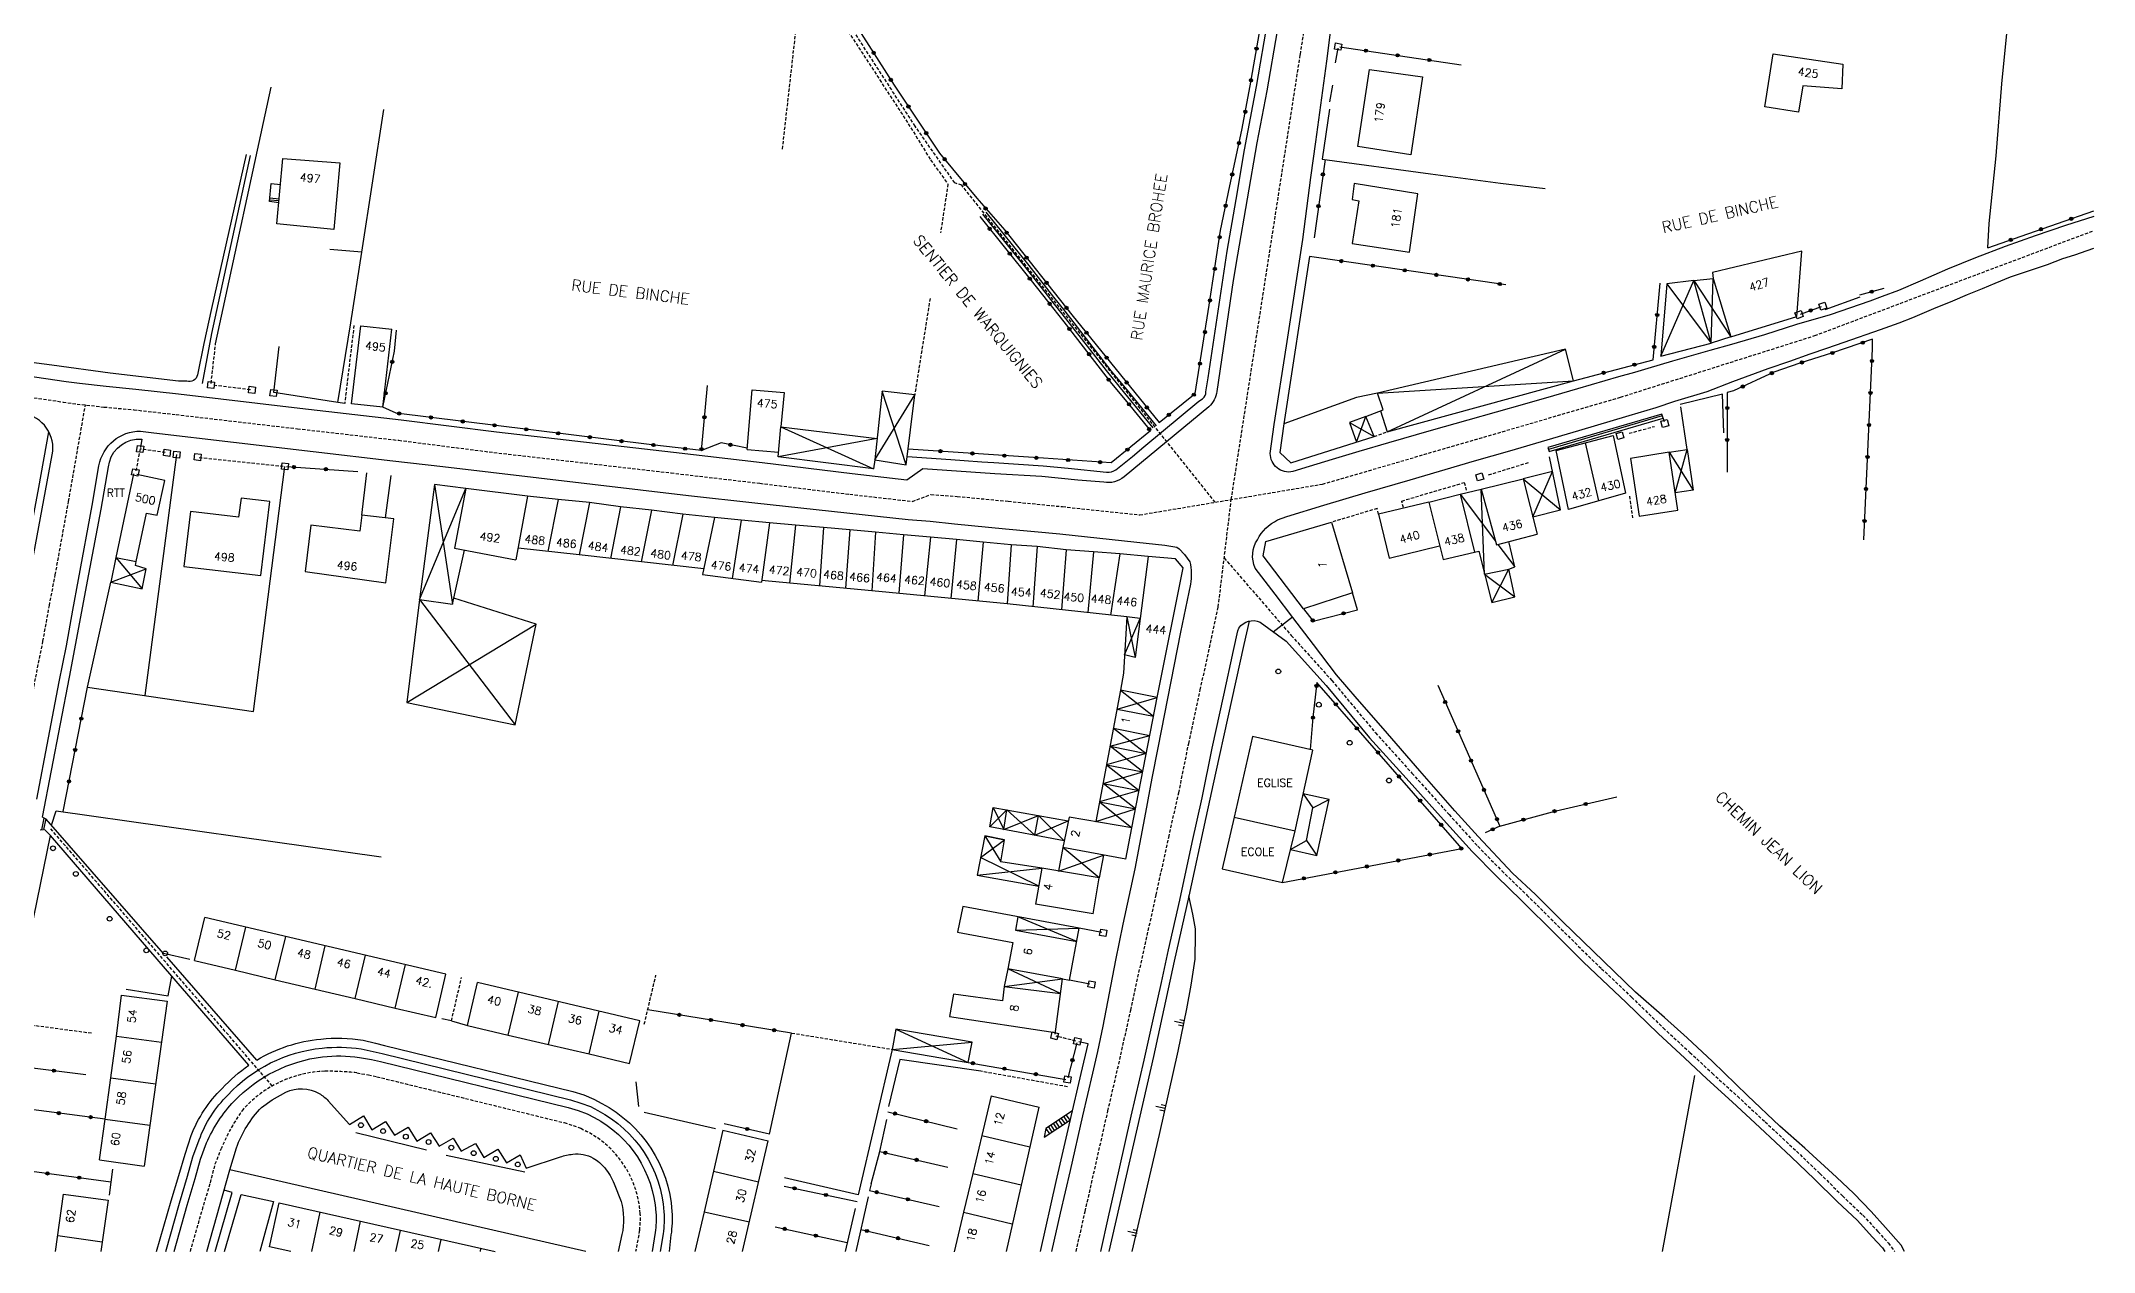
# Model space of a CAD drawing. Header units: millimetres. Extents: x 109000 to 110000, y 124000 to 125001.
# Drawn here: x 109679.4 to 110000, y 123999.9 to 124189 of the extents above; entities that cross this region are included whole.
import ezdxf
from ezdxf.enums import TextEntityAlignment as Align

# ---------------------------------------------------------------- set-up
doc = ezdxf.new("R2010")
doc.units = ezdxf.units.MM
doc.linetypes.add('DASHED', pattern=[0.75, 0.5, -0.25])
doc.layers.get('0').update_dxf_attribs({"linetype": 'CONTINUOUS'})
for name, color, linetype in [('W0001', 6, 'DASHED'), ('W0008', 7, 'CONTINUOUS'), ('W0100', 7, 'CONTINUOUS'), ('W0112', 1, 'DASHED'), ('W0211', 2, 'CONTINUOUS'), ('W0300', 7, 'CONTINUOUS'), ('W0310', 3, 'CONTINUOUS'), ('W0322', 7, 'CONTINUOUS'), ('W0420', 7, 'CONTINUOUS'), ('W0989', 7, 'CONTINUOUS'), ('W0991', 7, 'CONTINUOUS')]:
    doc.layers.add(name, color=color, linetype=linetype)
doc.styles.get("Standard").update_dxf_attribs({"font": 'romans.shx', "width": 0.85})

# ---------------------------------------------------------------- blocks, each defined once
blk = doc.blocks.new('t322o')
at = {"color": 0, "linetype": 'Continuous'}
for radius in [0.25, 0.15]:
    blk.add_circle((0, 0), radius, dxfattribs=at)
blk = doc.blocks.new('t112o')
at = {"color": 0, "linetype": 'Continuous'}
for p, q in [((-0.5, 0.5), (0.5, 0.5)), ((-0.5, -0.5), (-0.5, 0.5)), ((0.5, 0.5), (0.5, -0.5)), ((0.5, -0.5), (-0.5, -0.5))]:
    blk.add_line(p, q, dxfattribs=at)
blk = doc.blocks.new('TP15')
at = {"color": 0}
for p, q in [((-0.29, 0.5), (-0.29, 0)), ((0, 1), (0, 0)), ((0.29, 0.5), (0.29, 0))]:
    blk.add_line(p, q, dxfattribs=at)
blk = doc.blocks.new('BI02')
at = {"layer": 'W0420', "color": 0}
blk.add_circle((0, 0), 0.75, dxfattribs=at)

msp = doc.modelspace()

# ---------------------------------------------------------------- linework, layer by layer
at = {"layer": 'W0001'}
for points in [[(109862.75, 124117), (109823.19, 124166.5), (109822.07, 124166.87), (109815.91, 124175.7), (109798.45, 124202.65), (109768.69, 124245.73), (109765.93, 124250)], [(109841.03, 124000), (109842.46, 124006.24), (109844.1, 124013.55), (109846, 124021.94), (109848.03, 124030.7), (109849.56, 124037.68), (109850.69, 124042.81), (109851.82, 124047.89), (109853.55, 124055.68), (109855.5, 124064.66), (109857.07, 124071.61), (109858.62, 124079.32), (109860.43, 124087.67), (109863.24, 124100.65), (109865.27, 124117.42), (109876.06, 124186.93), (109876.64, 124190.63), (109878.23, 124194.17), (109878.94, 124199.61), (109885.41, 124250)], [(109670.1, 124134.51), (109682.83, 124132.64), (109685.01, 124132.33), (109689.21, 124131.86), (109693.88, 124131.43), (109700.48, 124130.68), (109719.43, 124128.47), (109735.25, 124126.66), (109750.12, 124124.76), (109777.77, 124121.57), (109791.64, 124119.95), (109805.69, 124118.23), (109815.46, 124117.13), (109815.46, 124117.13), (109818.36, 124118.2), (109822.47, 124117.9), (109830.44, 124117.14), (109838.91, 124116.3), (109850.97, 124115.01), (109879.52, 124119.82), (109926.05, 124133.39), (109956.41, 124143.01), (109976.86, 124150.73), (110000, 124159.42)], [(109864.16, 124108.29), (109874.64, 124096.18), (109880.98, 124089.15), (109887.79, 124080.99), (109893.48, 124074.69), (109899.28, 124068.22), (109903.78, 124063.26), (109907.53, 124059.43), (109911.44, 124055.64), (109916.8, 124050.34), (109921.05, 124046.1), (109923.11, 124044.15), (109927.79, 124039.71), (109932.74, 124034.9), (109936.9, 124031.07), (109940.38, 124027.83), (109944.33, 124024.22), (109948.63, 124020.24), (109953.55, 124015.63), (109957.19, 124012.16), (109960.73, 124008.68), (109963.91, 124005.66), (109966.25, 124003.11), (109967.89, 124001.31), (109968.88, 124000)], [(109715.49, 124025.84), (109680.81, 124066.1)]]:
    msp.add_lwpolyline(points, dxfattribs=at)
for points in [[(109659.95, 124000), (109661.01, 124005.25), (109662.52, 124011.59), (109663.97, 124017.83), (109667.43, 124033.95), (109668.69, 124040.32), (109670.01, 124046.37), (109671.21, 124052.34), (109673, 124061.04), (109674.41, 124067.98), (109675.09, 124071.31), (109676.91, 124080.86), (109678.55, 124089.67), (109679.68, 124095.28), (109680.68, 124100.84), (109681.6, 124105.64), (109683.68, 124117.12), (109686.31, 124132.18, -0.373373)], [(109702.71, 124000), (109704.57, 124006.51), (109705.82, 124010.73), (109706.59, 124013.65), (109707.5, 124016, -0.062056), (109710.99, 124022.25, -0.201917), (109723.7, 124028.14, -0.027636), (109728.71, 124027.88), (109730.52, 124027.57), (109731.84, 124027.28), (109761.07, 124020.11), (109762.49, 124019.67), (109763.67, 124019.23), (109764.64, 124018.73, -0.261138), (109772.96, 124005.92, -0.052229), (109772.86, 124003.3), (109772.24, 124000)]]:
    msp.add_lwpolyline(points, format="xyb", dxfattribs=at)
at = {"layer": 'W0008'}
for points in [[(109814.66, 124124.13), (109821.45, 124123.66), (109823.55, 124123.52), (109826.32, 124123.32), (109828.19, 124123.18), (109835.87, 124122.66), (109839.81, 124122.32), (109845.8, 124121.7, 0.178324), (109847.26, 124122.07), (109849.83, 124124.15), (109851.63, 124125.66), (109860.22, 124132.75), (109860.79, 124133.16, 0.25147), (109861.31, 124134.25), (109861.66, 124136.42), (109863.68, 124149.97), (109864.61, 124156.19), (109866.05, 124164.28), (109867.32, 124172), (109869.23, 124181.93), (109871.02, 124192.52), (109873.73, 124195.25), (109874.13, 124195.88)], [(110000, 124161.6), (109995.57, 124160.18), (109990.81, 124158.57), (109986.14, 124156.92), (109981.48, 124155.16), (109977.13, 124153.4), (109972.87, 124151.49), (109969.46, 124150.08), (109966.94, 124149.13), (109965, 124148.4), (109958.82, 124146.25), (109953.57, 124144.74), (109948.54, 124143.14), (109943.38, 124141.64), (109940, 124140.68), (109934.16, 124139.01), (109930.32, 124137.9), (109928.25, 124137.26), (109925.72, 124136.57), (109919.32, 124134.71), (109915.57, 124133.63), (109911.06, 124132.33), (109902.21, 124129.82), (109896.51, 124128.19), (109889.85, 124126.27), (109885.2, 124124.89), (109881.03, 124123.64), (109877.41, 124122.56), (109874.87, 124121.77, -0.482946), (109871.36, 124124.62), (109871.99, 124129.11), (109873.88, 124141.4), (109876.42, 124158.01), (109877.71, 124167.7), (109878.49, 124173.29), (109880.17, 124185.86), (109881.14, 124193.31)], [(109872.44, 124190.61), (109870.81, 124181.25), (109869.25, 124173.13), (109866.24, 124155.61), (109865.59, 124151.62), (109863, 124134.28, -0.163403), (109861.79, 124131.9), (109848.52, 124120.95, -0.216616), (109845.37, 124120.1), (109841.28, 124120.46), (109835.7, 124120.99), (109828.35, 124121.42), (109817.09, 124122.21), (109814.6, 124120.45), (109806.06, 124121.41), (109792.02, 124123.12), (109778.14, 124124.75), (109750.51, 124127.93), (109735.64, 124129.83), (109719.8, 124131.65), (109700.85, 124133.86), (109694.2, 124134.62), (109689.53, 124135.04), (109685.41, 124135.51), (109683.29, 124135.8), (109670.56, 124137.68)], [(109655.91, 124000), (109661.78, 124025.19), (109663.03, 124031.2), (109664.29, 124037.47), (109668.89, 124059.64), (109673.48, 124083.04), (109681.14, 124124.41, 0.418139), (109676.65, 124130.85), (109660.78, 124132.94), (109654.37, 124134.12), (109640.79, 124136.2), (109627.34, 124138.42), (109617.05, 124140.3), (109590.07, 124144.89), (109574.99, 124147.5), (109563.6, 124149.48), (109550.86, 124152.27), (109541.77, 124154.7), (109536.13, 124156.28), (109531.49, 124157.78, -0.001152), (109522.47, 124160.79)], [(109970.43, 124000), (109969.87, 124000.96), (109967.45, 124003.75), (109965.2, 124006.21), (109962.52, 124009.05), (109959.79, 124011.57), (109954.86, 124016.12), (109950.94, 124019.55), (109945.9, 124024.36), (109940.42, 124029.68), (109936.46, 124033.36), (109932.93, 124036.51), (109928.4, 124040.48), (109923.38, 124045.3), (109917.03, 124051.46), (109912.77, 124055.72), (109909.21, 124059.08), (109903.82, 124064.8), (109900.2, 124068.8), (109894.74, 124075.03), (109888.97, 124081.68), (109884.95, 124086.28), (109881.71, 124090.03), (109878.11, 124094.75), (109874.87, 124099), (109872.12, 124102.62), (109869.02, 124106.72, -0.259074), (109869.36, 124111.14, -0.16501), (109872.51, 124114.22), (109873.97, 124114.77), (109879.75, 124116.53), (109886.17, 124118.48), (109893.23, 124120.48), (109903.24, 124123.43), (109908.78, 124125.03), (109919.57, 124128.17), (109927.42, 124130.52), (109931.64, 124131.79), (109934.52, 124132.76), (109939.59, 124134.3), (109943.62, 124135.87), (109949.12, 124137.87), (109952.5, 124139.03), (109955.68, 124140.17), (109958.27, 124141.07), (109961.01, 124142), (109966.64, 124143.97), (109969.59, 124145), (109971.74, 124145.85), (109974.97, 124147.25), (109977.95, 124148.46), (109980.23, 124149.41), (109982.57, 124150.36), (109984.58, 124151.18), (109986.97, 124152.18), (109990.08, 124153.22), (109992.73, 124154.14), (109995.16, 124155.07), (109997.02, 124155.61), (109998.95, 124156.29), (110000, 124156.64)], [(109678.74, 124070.6), (109680.56, 124080.18), (109682.2, 124088.96), (109683.34, 124094.58), (109684.34, 124100.16), (109685.25, 124104.95), (109687.34, 124116.47), (109688.43, 124122.7, -0.366837), (109694.91, 124128.09), (109697.02, 124127.83), (109734.32, 124123.45), (109742.15, 124122.56), (109780.48, 124118.02), (109790.84, 124116.9), (109814.82, 124114.28), (109818.25, 124114.04), (109822.03, 124113.62), (109830.02, 124112.86), (109838.47, 124112.03), (109850.54, 124110.73), (109854.9, 124110.3), (109856.75, 124109.98), (109857.14, 124109.7), (109857.96, 124108.85), (109858.81, 124107.68, -0.089516), (109858.91, 124104.2), (109857.35, 124096.68), (109853.81, 124078.66), (109852.88, 124073.89), (109851.88, 124068.55), (109850.19, 124059.74), (109848.35, 124051.08), (109847.18, 124045.5), (109845.21, 124035.19), (109844.37, 124031.24), (109843.57, 124027.82), (109842.05, 124021.17), (109840.13, 124012.63), (109838.53, 124005.97), (109837.17, 124000)], [(109679.61, 124067.8), (109683.82, 124089.66), (109686.84, 124105.78), (109688.76, 124115.9), (109689.91, 124122.5), (109690.05, 124123.26, -0.36165), (109695.11, 124126.85, -1.92156)], [(109844.9, 124000), (109846.12, 124005.4), (109847.76, 124012.72), (109849.66, 124021.1), (109851.69, 124029.87), (109853.23, 124036.87), (109854.35, 124042), (109855.48, 124047.08), (109857.21, 124054.87), (109859.16, 124063.85), (109860.74, 124070.83), (109862.29, 124078.56), (109864.09, 124086.88), (109865.61, 124093.86), (109866.27, 124096.91), (109866.46, 124097.35, -0.36322), (109869.77, 124098.27), (109873.83, 124095.29), (109880.07, 124088.36), (109886.88, 124080.2), (109892.59, 124073.89), (109898.39, 124067.41), (109902.91, 124062.44), (109906.68, 124058.58), (109910.6, 124054.79), (109915.95, 124049.49), (109920.21, 124045.24), (109922.28, 124043.28), (109926.96, 124038.85), (109931.92, 124034.03), (109936.09, 124030.19), (109939.56, 124026.95), (109943.52, 124023.34), (109947.81, 124019.36), (109952.73, 124014.76), (109956.36, 124011.3), (109959.9, 124007.82), (109963.06, 124004.82), (109965.36, 124002.3), (109966.97, 124000.54), (109967.35, 124000)], [(109698.85, 124000), (109701.02, 124007.55), (109702.26, 124011.73), (109703.07, 124014.79), (109704.08, 124017.41, -0.111855), (109708.56, 124024.42, -0.183026), (109723.26, 124031.76, -0.059158), (109729.37, 124031.62), (109731.24, 124031.2), (109732.67, 124030.88), (109762.06, 124023.68), (109763.68, 124023.17), (109765.18, 124022.62), (109766.36, 124022, -0.261138), (109776.66, 124006.16, -0.052479), (109776.52, 124002.76), (109776.08, 124000)], [(109713.09, 124029.89, -0.11162), (109723.06, 124033.16, -0.07088), (109729.67, 124032.99), (109731.6, 124032.52), (109733.03, 124032.18), (109762.44, 124024.98), (109764.14, 124024.46), (109765.69, 124023.77), (109766.94, 124023.11, -0.261138), (109777.91, 124006.24, -0.052545), (109777.76, 124002.57), (109777.47, 124000)], [(109697.42, 124000), (109699.72, 124007.89), (109700.89, 124011.84), (109701.87, 124015.18), (109702.84, 124018.09, -0.110862), (109707.67, 124025.44, -0.058417), (109711.84, 124029.09, -0.07088)], [(109700.15, 124000), (109702.22, 124007.2), (109703.46, 124011.39), (109704.26, 124014.41), (109705.23, 124016.93, -0.087106), (109709.53, 124023.45, -0.173245), (109723.34, 124030.38, -0.065928), (109729.1, 124030.3), (109730.99, 124029.97), (109732.39, 124029.67), (109761.73, 124022.47), (109763.28, 124021.99), (109764.67, 124021.48), (109765.78, 124020.9, -0.261138), (109775.41, 124006.08, -0.052405), (109775.29, 124002.94), (109774.81, 124000)], [(109705.25, 124000), (109708.88, 124012.72), (109709.9, 124016.17, -0.101657), (109713.79, 124022.48), (109715.48, 124023.68), (109717.6, 124024.86, -0.251555), (109722.81, 124024.64, -0.091186), (109724.2, 124023.54), (109727.54, 124019.84), (109729.74, 124021.16), (109731.02, 124019), (109733.18, 124020.28), (109734.56, 124018.14), (109736.71, 124019.42), (109738.07, 124017.24), (109740.22, 124018.54), (109741.56, 124016.43), (109743.75, 124017.68), (109745.02, 124015.63), (109747.21, 124016.84), (109748.56, 124014.67), (109750.74, 124015.97), (109752.05, 124013.83), (109754.22, 124015.07), (109755.15, 124013), (109760.49, 124014.76, -0.051667), (109762.43, 124015.19, -0.154834), (109765.61, 124014.56, -0.096603), (109767.43, 124013.04, -0.078507), (109768.87, 124010.57), (109769.96, 124007.79, -0.123113), (109770.11, 124002.65), (109769.49, 124000)]]:
    msp.add_lwpolyline(points, format="xyb", dxfattribs=at)
for points in [[(109712.02, 124171.13), (109706.01, 124143.36), (109704.53, 124135.53)], [(109853.08, 124128.62), (109848.66, 124134.04), (109845.79, 124137.56), (109842.79, 124141.34), (109839.41, 124145.68), (109837.09, 124148.64), (109836.22, 124149.81), (109832.92, 124153.96), (109831.13, 124156.17), (109828.65, 124159.25), (109826.47, 124161.99)], [(109826.93, 124162.3), (109833.66, 124153.96), (109837.53, 124149.01), (109839.28, 124146.84), (109846.47, 124137.49), (109848.97, 124134.55), (109853.56, 124128.91)], [(109877.51, 124155.36), (109873.49, 124129.22)], [(109672.11, 124082.16), (109675.4, 124099.76), (109679.02, 124119.28), (109680.61, 124127.96)], [(109695.11, 124126.85), (109694.9, 124125.56)], [(109868.05, 124098.44), (109867.22, 124094.78), (109864.71, 124083.45), (109862.78, 124074.66), (109861.28, 124067.75), (109858.64, 124055.46), (109856.34, 124045.31), (109853.11, 124030.42), (109846.17, 124000)], [(109871.82, 124096.76), (109874.81, 124099.07)], [(109713.09, 124029.89), (109699.03, 124045.99)], [(109711.84, 124029.09), (109699.8, 124042.98)], [(109835.48, 124000), (109837.91, 124010.92), (109840.13, 124020.41), (109841.83, 124027.76), (109842.9, 124032.43), (109841.46, 124032.74)], [(109764.48, 124000), (109708.88, 124012.72)], [(109706.55, 124000), (109709.21, 124009.2), (109707.98, 124009.56)], [(109708.05, 124000), (109710.62, 124008.88), (109715.68, 124007.79)]]:
    msp.add_lwpolyline(points, dxfattribs=at)
at = {"layer": 'W0100'}
for points in [[(109948.6, 124178.73), (109949.92, 124187.01), (109960.77, 124185.38), (109960.65, 124181.53), (109954.51, 124182.04), (109953.85, 124177.92), (109948.6, 124178.73)], [(109886.88, 124184.58), (109895.16, 124183.44), (109893.29, 124171.24), (109885.01, 124172.54), (109886.88, 124184.58)], [(109716.21, 124160.47), (109717.16, 124170.69), (109726.05, 124169.98), (109725.1, 124159.59), (109716.21, 124160.47)], [(109716.52, 124163.77), (109715.05, 124163.94), (109715.3, 124166.75), (109716.78, 124166.62)], [(109884.47, 124166.78), (109884.13, 124164.25), (109885.17, 124164.07), (109884.17, 124157.42), (109893.09, 124156.06), (109894.38, 124165.17), (109884.47, 124166.78)], [(109715.08, 124164.23), (109716.55, 124164.09)], [(109715.1, 124164.53), (109716.58, 124164.39)], [(109943.28, 124142.82), (109953.6, 124146.01), (109954.39, 124156.2), (109940.41, 124152.87), (109940.54, 124151.95)], [(109932.37, 124139.81), (109937.53, 124151.63), (109940.54, 124151.95), (109943.28, 124142.82), (109940.21, 124141.84), (109940.54, 124151.95)], [(109933.29, 124151.1), (109932.37, 124139.81), (109940.21, 124141.84), (109937.53, 124151.63), (109933.29, 124151.1), (109940.21, 124141.84)], [(109937.53, 124151.63), (109943.28, 124142.82)], [(109727.86, 124132.34), (109729.3, 124144.54)], [(109729.3, 124144.54), (109734.18, 124144)], [(109732.75, 124131.84), (109734.18, 124144)], [(109888.58, 124131.27), (109889.63, 124128), (109918.71, 124135.96), (109917.48, 124140.91), (109888.12, 124134.02), (109918.71, 124135.96)], [(109889.63, 124128), (109917.48, 124140.91)], [(109789.65, 124125.24), (109790.45, 124134.53)], [(109790.45, 124134.53), (109795.45, 124134.12), (109794.91, 124128.74)], [(109814.51, 124122.82), (109815.83, 124133.74), (109810.72, 124134.34), (109809.6, 124123.59), (109814.51, 124122.82), (109810.72, 124134.34)], [(109809.6, 124123.59), (109815.83, 124133.74)], [(109873.49, 124129.22), (109872.83, 124124.74), (109874.56, 124123.15), (109887.61, 124127.24), (109886.26, 124130.4), (109888.97, 124131.41), (109888.12, 124134.02), (109884.83, 124133.34), (109873.49, 124129.22)], [(109732.75, 124131.84), (109727.86, 124132.34)], [(109932.92, 124129.52), (109932.49, 124130.74), (109914.7, 124125.52), (109914.92, 124124.93)], [(109932.58, 124130.48), (109914.81, 124125.22)], [(109936.48, 124125.23), (109935.47, 124131.89)], [(109809.6, 124123.59), (109809.4, 124122.21), (109794.48, 124124.07), (109794.91, 124128.74), (109809.95, 124126.96), (109794.48, 124124.07)], [(109794.91, 124128.74), (109809.4, 124122.21)], [(109886.26, 124130.4), (109883.75, 124129.45), (109884.85, 124126.38), (109886.26, 124130.4)], [(109883.75, 124129.45), (109887.61, 124127.24)], [(109914.92, 124124.93), (109932.7, 124130.14)], [(109916, 124125.07), (109924.89, 124127.43), (109926.83, 124118.42), (109917.95, 124115.84), (109916, 124125.07)], [(109789.65, 124125.24), (109794.55, 124124.83)], [(109912.35, 124114.7), (109916.67, 124115.81), (109914.98, 124124.1)], [(109920.56, 124126.28), (109922.61, 124117.2)], [(109927.62, 124123.81), (109928.97, 124114.83), (109935.02, 124115.76), (109933.67, 124124.8), (109927.62, 124123.81)], [(109933.67, 124124.8), (109936.48, 124125.23), (109937.43, 124118.87), (109934.62, 124118.45), (109936.48, 124125.23)], [(109933.67, 124124.8), (109937.43, 124118.87)], [(109693.83, 124121.44), (109691.06, 124108.38), (109694.25, 124107.73), (109695.85, 124115.27), (109697.49, 124114.97), (109698.7, 124120.36), (109694.32, 124121.34)], [(109729.49, 124114.95), (109730.25, 124121.6)], [(109733.17, 124114.54), (109734.05, 124121.16)], [(109915.44, 124121.81), (109910.84, 124120.62), (109916.67, 124115.81)], [(109912.35, 124114.7), (109915.44, 124121.81)], [(109715.09, 124117.11), (109710.61, 124117.62), (109710.24, 124114.68), (109702.71, 124115.54), (109701.69, 124106.93), (109713.73, 124105.53), (109715.09, 124117.11)], [(109745.72, 124119.11), (109740.82, 124119.75), (109738.48, 124101.82), (109743.64, 124101.08), (109745.52, 124109.51)], [(109738.48, 124101.82), (109745.72, 124119.11)], [(109740.82, 124119.75), (109743.64, 124101.08)], [(109745.72, 124119.11), (109743.96, 124109.8)], [(109755.34, 124117.94), (109745.72, 124119.11)], [(109755.34, 124117.94), (109753.55, 124107.99)], [(109760.15, 124117.42), (109755.34, 124117.94)], [(109896.12, 124117.02), (109901.01, 124118.23)], [(109901.01, 124118.23), (109904.3, 124119.02)], [(109901.01, 124118.23), (109903.24, 124109.21)], [(109901.01, 124118.23), (109906.51, 124110.92)], [(109904.3, 124119.02), (109910.84, 124120.62)], [(109904.3, 124119.02), (109906.67, 124110.34)], [(109904.84, 124105.74), (109904.3, 124119.02)], [(109910.84, 124120.62), (109913.04, 124111.99)], [(109734.46, 124114.39), (109729.49, 124114.95), (109729.16, 124112.49), (109721.52, 124113.42), (109720.63, 124106.18), (109733.21, 124104.4), (109734.46, 124114.39)], [(109760.15, 124117.42), (109758.53, 124109.31)], [(109765.04, 124116.93), (109760.15, 124117.42)], [(109765.04, 124116.93), (109763.43, 124108.76)], [(109769.9, 124116.27), (109765.04, 124116.93)], [(109769.9, 124116.27), (109768.33, 124108.21)], [(109774.73, 124115.73), (109769.9, 124116.27)], [(109774.73, 124115.73), (109773.1, 124107.68)], [(109779.59, 124115.11), (109774.73, 124115.73)], [(109779.59, 124115.11), (109777.99, 124107.13)], [(109784.55, 124114.62), (109779.59, 124115.11)], [(109784.55, 124114.62), (109782.71, 124105.68)], [(109788.73, 124114.19), (109784.55, 124114.62)], [(109896.12, 124117.02), (109888.24, 124115.12), (109889.91, 124108.25), (109897.81, 124110.17)], [(109896.12, 124117.02), (109898.34, 124108.04)], [(109788.73, 124114.19), (109787.3, 124105.09)], [(109793.17, 124113.78), (109788.73, 124114.19)], [(109793.17, 124113.78), (109791.88, 124104.49)], [(109797.2, 124113.41), (109793.17, 124113.78)], [(109797.2, 124113.41), (109796.27, 124104.35)], [(109801.59, 124113.03), (109797.2, 124113.41)], [(109801.59, 124113.03), (109800.97, 124103.92)], [(109805.7, 124112.66), (109801.59, 124113.03)], [(109805.7, 124112.66), (109805.03, 124103.56)], [(109809.71, 124112.31), (109805.7, 124112.66)], [(109809.71, 124112.31), (109809.14, 124103.18)], [(109814.1, 124111.9), (109809.71, 124112.31)], [(109814.1, 124111.9), (109813.37, 124102.77)], [(109818.27, 124111.56), (109814.1, 124111.9)], [(109818.27, 124111.56), (109817.35, 124102.38)], [(109822.37, 124111.15), (109818.27, 124111.56)], [(109880.9, 124113.87), (109884.19, 124102.84), (109876.56, 124100.32), (109870.27, 124108.62), (109870.68, 124110.87), (109880.9, 124113.87)], [(109906.67, 124110.34), (109913.04, 124111.99)], [(109691.06, 124108.38), (109690.28, 124104.51), (109695.15, 124103.47), (109695.79, 124106.59), (109694.11, 124107.1), (109694.25, 124107.73)], [(109691.06, 124108.38), (109695.15, 124103.47)], [(109743.96, 124109.8), (109753.55, 124107.99)], [(109763.43, 124108.76), (109753.88, 124109.84)], [(109782.89, 124106.58), (109763.43, 124108.76)], [(109822.37, 124111.15), (109821.47, 124101.97)], [(109826.53, 124110.74), (109822.37, 124111.15)], [(109826.53, 124110.74), (109825.71, 124101.56)], [(109830.89, 124110.35), (109826.53, 124110.74)], [(109830.89, 124110.35), (109830.25, 124101.11)], [(109834.96, 124110.07), (109830.89, 124110.35)], [(109834.96, 124110.07), (109834.28, 124100.68)], [(109839.48, 124109.56), (109834.96, 124110.07)], [(109839.48, 124109.56), (109838.74, 124100.2)], [(109843.77, 124109.22), (109839.48, 124109.56)], [(109843.77, 124109.22), (109842.88, 124099.75)], [(109847.84, 124108.94), (109843.77, 124109.22)], [(109847.84, 124108.94), (109846.4, 124099.37)], [(109852.29, 124108.51), (109847.84, 124108.94)], [(109853.71, 124086.51), (109857.75, 124106.73), (109856.54, 124108.16), (109852.29, 124108.51), (109851.03, 124098.81), (109848.96, 124099.1), (109848.44, 124090.32), (109847.98, 124087.62)], [(109898.34, 124108.04), (109903.24, 124109.21)], [(109903.24, 124109.21), (109903.94, 124109.35), (109905.94, 124101.35), (109909.54, 124102.24), (109908.61, 124106.55), (109909.54, 124106.91), (109908.6, 124110.84)], [(109906.9, 124110.4), (109909.54, 124106.91)], [(109690.28, 124104.51), (109695.79, 124106.59)], [(109782.71, 124105.68), (109791.88, 124104.49)], [(109904.84, 124105.74), (109908.61, 124106.55)], [(109904.84, 124105.74), (109909.54, 124102.24)], [(109905.94, 124101.35), (109908.61, 124106.55)], [(109738.48, 124101.82), (109736.53, 124085.74), (109753.44, 124082.25), (109756.72, 124097.97), (109743.85, 124102.02)], [(109738.48, 124101.82), (109753.44, 124082.25)], [(109809.14, 124103.18), (109791.92, 124104.75)], [(109830.25, 124101.11), (109809.14, 124103.18)], [(109848.96, 124099.1), (109830.25, 124101.11)], [(109851.03, 124098.81), (109850.28, 124092.73), (109848.61, 124093.14), (109851.03, 124098.81)], [(109848.96, 124099.1), (109850.28, 124092.73)], [(109736.53, 124085.74), (109756.72, 124097.97)], [(109849.74, 124066.16), (109853.71, 124086.51), (109847.98, 124087.62), (109844.11, 124067.11)], [(109847.43, 124084.7), (109853.71, 124086.51)], [(109847.98, 124087.62), (109853.14, 124083.59)], [(109847.43, 124084.7), (109853.14, 124083.59)], [(109844.11, 124067.11), (109850.32, 124069.13), (109845.24, 124073.09), (109851.44, 124074.88), (109846.33, 124078.88), (109852.55, 124080.59)], [(109846.86, 124081.7), (109852, 124077.77), (109845.78, 124075.99), (109850.87, 124071.99), (109844.7, 124070.23), (109849.74, 124066.16)], [(109846.86, 124081.7), (109852.55, 124080.59)], [(109868.57, 124080.43), (109865.73, 124067.79), (109875.24, 124065.7), (109878, 124078.26), (109868.57, 124080.43)], [(109845.78, 124075.99), (109851.44, 124074.88)], [(109846.33, 124078.88), (109852, 124077.77)], [(109845.24, 124073.09), (109850.87, 124071.99)], [(109844.7, 124070.23), (109850.32, 124069.13)], [(109874.53, 124062.76), (109878.65, 124061.83), (109880.55, 124070.57), (109876.5, 124071.46), (109878, 124069.27), (109880.55, 124070.57)], [(109679.51, 124065.84), (109679.87, 124067.67)], [(109679.61, 124067.8), (109680.14, 124067.55)], [(109680.14, 124067.55), (109679.78, 124065.86)], [(109839.19, 124064.14), (109827.55, 124066.28), (109828.1, 124069.32), (109839.82, 124067.26)], [(109827.55, 124066.28), (109830.22, 124068.94), (109834.6, 124064.99), (109839.82, 124067.26)], [(109828.1, 124069.32), (109829.73, 124065.88), (109835.15, 124068.08), (109839.19, 124064.14)], [(109829.73, 124065.88), (109830.22, 124068.94)], [(109834.6, 124064.99), (109835.15, 124068.08)], [(109839.93, 124067.83), (109838.98, 124063.09), (109838.3, 124059.4), (109845.33, 124061.89), (109844.63, 124058.36), (109838.98, 124063.09)], [(109849.74, 124066.16), (109839.93, 124067.83)], [(109865.73, 124067.79), (109863.86, 124059.72), (109873.29, 124057.63), (109875.24, 124065.7)], [(109877, 124064.15), (109878, 124069.27)], [(109679.22, 124065.81), (109679.78, 124065.86)], [(109835.66, 124059.84), (109829.29, 124060.86), (109829.85, 124064.25), (109826.79, 124064.9), (109825.58, 124058.73), (109835.19, 124057.05), (109826.12, 124061.51), (109829.85, 124064.25)], [(109826.79, 124064.9), (109829.85, 124064.25)], [(109826.79, 124064.9), (109829.29, 124060.86)], [(109848.81, 124061.23), (109849.74, 124066.16)], [(109874.53, 124062.76), (109877, 124064.15), (109878.65, 124061.83)], [(109848.81, 124061.23), (109838.98, 124063.09)], [(109825.58, 124058.73), (109835.66, 124059.84)], [(109835.66, 124059.84), (109834.71, 124054.23)], [(109844.63, 124058.36), (109835.66, 124059.84)], [(109843.7, 124052.74), (109844.63, 124058.36)], [(109838.92, 124042.54), (109839.99, 124042.35), (109841.52, 124050.47), (109823.32, 124053.88), (109822.5, 124049.84), (109831.13, 124048.23), (109830.35, 124044.15)], [(109843.7, 124052.74), (109834.71, 124054.23)], [(109703.37, 124045.45), (109704.96, 124052.13)], [(109742.61, 124043.29), (109704.96, 124052.13)], [(109709.74, 124043.94), (109711.34, 124050.63)], [(109831.95, 124052.26), (109831.56, 124050.15), (109841.13, 124048.39), (109831.95, 124052.26)], [(109831.56, 124050.15), (109841.52, 124050.47)], [(109845.03, 124049.8), (109841.52, 124050.47)], [(109715.96, 124042.42), (109717.61, 124049.16)], [(109722.19, 124040.95), (109723.78, 124047.71)], [(109703.37, 124045.45), (109709.74, 124043.94)], [(109709.74, 124043.94), (109715.96, 124042.42)], [(109728.46, 124039.48), (109730.04, 124046.24)], [(109734.68, 124038.01), (109736.28, 124044.78)], [(109837.74, 124033.91), (109838.92, 124042.54), (109830.35, 124044.15), (109829.78, 124041.39), (109829.55, 124039.15), (109821.9, 124040.19), (109821.27, 124036.68), (109837.77, 124034.18)], [(109829.78, 124041.39), (109838.61, 124040.3), (109830.35, 124044.15)], [(109715.96, 124042.42), (109722.19, 124040.95)], [(109722.19, 124040.95), (109728.46, 124039.48)], [(109741.03, 124036.53), (109742.61, 124043.29)], [(109745.96, 124035.3), (109747.54, 124042.01)], [(109772.88, 124036.03), (109747.54, 124042.01)], [(109829.78, 124041.39), (109838.92, 124042.54)], [(109843.2, 124041.74), (109839.99, 124042.35)], [(109691.15, 124033.62), (109691.95, 124039.99)], [(109691.95, 124039.99), (109699.07, 124039.09)], [(109699.07, 124039.09), (109695.5, 124013.33)], [(109728.46, 124039.48), (109734.68, 124038.01)], [(109734.68, 124038.01), (109741.03, 124036.53)], [(109752.36, 124033.79), (109753.94, 124040.5)], [(109758.64, 124032.33), (109760.21, 124039.02)], [(109764.96, 124030.85), (109766.53, 124037.53)], [(109745.96, 124035.3), (109752.36, 124033.79)], [(109771.28, 124029.34), (109772.88, 124036.03)], [(109812.33, 124031.55), (109824.2, 124029.51), (109824.78, 124032.67), (109812.88, 124034.72), (109812.33, 124031.55), (109824.78, 124032.67)], [(109812.88, 124034.72), (109824.2, 124029.51)], [(109690.26, 124027.11), (109691.15, 124033.62)], [(109691.15, 124033.62), (109698.17, 124032.66)], [(109752.36, 124033.79), (109758.64, 124032.33)], [(109758.64, 124032.33), (109764.96, 124030.85)], [(109764.96, 124030.85), (109771.28, 124029.34)], [(109689.38, 124020.66), (109690.26, 124027.11)], [(109690.26, 124027.11), (109697.27, 124026.15)], [(109827.79, 124024.31), (109826.33, 124018.11)], [(109827.79, 124024.31), (109835.27, 124022.55)], [(109830.17, 124000), (109835.27, 124022.55)], [(109840.48, 124021.94), (109836.32, 124019.17), (109836.06, 124017.84)], [(109688.5, 124014.3), (109689.38, 124020.66)], [(109689.38, 124020.66), (109696.38, 124019.69)], [(109785.88, 124018.91), (109784.38, 124012.54)], [(109785.88, 124018.91), (109792.93, 124017.25)], [(109836.06, 124017.84), (109840.16, 124020.57)], [(109836.32, 124019.17), (109836.86, 124018.37)], [(109836.71, 124019.43), (109837.25, 124018.62)], [(109837.1, 124019.69), (109837.63, 124018.88)], [(109837.48, 124019.94), (109838.02, 124019.14)], [(109837.87, 124020.2), (109838.41, 124019.4)], [(109838.33, 124020.51), (109838.87, 124019.7)], [(109838.72, 124020.77), (109839.26, 124019.96)], [(109839.11, 124021.02), (109839.64, 124020.22)], [(109839.49, 124021.28), (109840.03, 124020.48)], [(109788.95, 124000), (109792.93, 124017.25)], [(109826.33, 124018.11), (109824.92, 124012.19)], [(109826.33, 124018.11), (109833.83, 124016.35)], [(109688.5, 124014.3), (109695.5, 124013.33)], [(109784.38, 124012.54), (109782.96, 124006.18)], [(109784.38, 124012.54), (109791.45, 124010.87)], [(109824.92, 124012.19), (109823.47, 124006.12)], [(109824.92, 124012.19), (109832.45, 124010.4)], [(109681.63, 124000), (109682.89, 124008.92), (109689.85, 124007.99), (109688.71, 124000)], [(109718.41, 124000), (109715.05, 124000.71), (109716.55, 124007.56), (109750.29, 124000)], [(109722.92, 124006.12), (109721.6, 124000)], [(109782.96, 124006.18), (109781.49, 124000)], [(109782.96, 124006.18), (109790.01, 124004.62)], [(109823.47, 124006.12), (109822.01, 123999.92)], [(109823.47, 124006.12), (109831.03, 124004.31)], [(109681.98, 124002.48), (109688.94, 124001.5)], [(109729.22, 124004.7), (109728.23, 124000)], [(109735.47, 124003.28), (109734.76, 124000)], [(109741.82, 124001.85), (109741.39, 124000)], [(109748.02, 124000.45), (109747.94, 124000)]]:
    msp.add_lwpolyline(points, dxfattribs=at)
msp.add_polyline3d([(109889.01, 124115.78, 0), (109889.01, 124115.78, 0)], dxfattribs=at)
at = {"layer": 'W0112'}
for points in [[(109795.18, 124172.14), (109798.47, 124201.2), (109814.83, 124176.1)], [(109814.83, 124176.1), (109818.31, 124170.44), (109821.02, 124166.68), (109819.86, 124159.06)], [(109818.22, 124148.81), (109815.83, 124133.74)], [(109728.25, 124144.6), (109726.8, 124132.43)], [(109705.94, 124135.55), (109706.64, 124141.74)], [(109712.07, 124134.56), (109706.16, 124135.27)], [(109887.61, 124127.24), (109889.63, 124128)], [(109927.41, 124127.75), (109931.35, 124128.83)], [(109698.79, 124124.75), (109694.87, 124125.31), (109694.17, 124121.88)], [(109704.07, 124124), (109717.22, 124122.61)], [(109905.46, 124121.28), (109911.81, 124123.23)], [(109892.15, 124116.15), (109891.89, 124117.18), (109901.66, 124120.07), (109902.01, 124118.65)], [(109927.45, 124117.95), (109927.93, 124114.58)], [(109888.24, 124115.12), (109888.06, 124116), (109880.9, 124113.87)], [(109743.48, 124035.99), (109745.05, 124042.77)], [(109773.6, 124035.49), (109775.41, 124043.13)], [(109674.87, 124035.76), (109687.35, 124034.1)], [(109796.61, 124034.1), (109812.33, 124031.55)], [(109840.97, 124032.85), (109837.92, 124033.61)], [(109839.68, 124025.71), (109826.13, 124028.13)]]:
    msp.add_lwpolyline(points, dxfattribs=at)
at = {"layer": 'W0211'}
msp.add_lwpolyline([(109711.39, 124171.27), (109705.99, 124147.22), (109704.79, 124141.77), (109703.8, 124136.87, -0.441527), (109702.15, 124135.88), (109700.83, 124135.88), (109690.16, 124137.17), (109681.09, 124138.38), (109672.28, 124139.52), (109661.97, 124141.04), (109650.75, 124142.79), (109641.65, 124144.24), (109631.69, 124145.86), (109617.85, 124148.06)], format="xyb", dxfattribs=at)
for points in [[(109849.81, 124000), (109854.06, 124018.26), (109856.95, 124031.25), (109858.31, 124037.9), (109859.01, 124041.59), (109859.61, 124045.66), (109859.68, 124049.53), (109859.68, 124050.37), (109859.29, 124052.64), (109858.65, 124055.51)], [(109937.63, 124027.47), (109932.54, 124000)]]:
    msp.add_lwpolyline(points, dxfattribs=at)
at = {"layer": 'W0310'}
for points in [[(109983.42, 124156.7), (109983.65, 124160.51), (109984.71, 124171.09), (109985.64, 124182.35), (109986.57, 124191.76), (109987.96, 124206.25)], [(109881.93, 124187.9), (109881.51, 124185.6)], [(109706.64, 124141.74), (109715.33, 124181.83)], [(109881.07, 124182.1), (109880.63, 124179.5)], [(109729.46, 124156.03), (109732.94, 124178.34)], [(109880.63, 124178.38), (109879.46, 124170.57), (109896.39, 124168.28), (109907.33, 124166.8), (109914.28, 124165.99)], [(109726.8, 124132.43), (109725.74, 124132.59), (109727.74, 124144.99), (109729.46, 124156.03), (109724.46, 124156.47)], [(109958, 124147.11), (109963.47, 124149.07)], [(109725.74, 124132.59), (109715.72, 124134.11), (109716.57, 124141.31)], [(109942.2, 124127.85), (109942.01, 124133.85), (109935.37, 124132.23)], [(109695.65, 124086.8), (109700.57, 124124.43)], [(109686.63, 124088.11), (109712.55, 124084.33), (109717.46, 124122.59)], [(109686.63, 124088.11), (109690.28, 124104.51)], [(109702.6, 124045.6), (109698.53, 124046.5), (109680.2, 124067.5)], [(109681.02, 124066.57), (109681.75, 124068.82), (109732.49, 124061.63)], [(109675.12, 124036.87), (109680.87, 124064.96), (109679.9, 124065.9)], [(109692.68, 124040.95), (109699.25, 124039.93), (109699.8, 124042.98), (109680.87, 124064.96)], [(109743.48, 124035.99), (109742, 124036.33)], [(109743.48, 124035.99), (109745.96, 124035.3)], [(109793.14, 124018.33), (109796.61, 124034.1)], [(109812.33, 124031.55), (109806.99, 124008.84), (109795.49, 124011.5)], [(109826.13, 124028.13), (109813.51, 124029.96), (109811.73, 124022.64)], [(109772.28, 124026.46), (109772.7, 124022.64)], [(109773.6, 124021.74), (109784.73, 124019.17)], [(109728.54, 124018.59), (109739.58, 124015.88)], [(109809.02, 124010.57), (109810.37, 124015.6), (109811.45, 124020.62)], [(109742.65, 124015.04), (109754.96, 124012.42)], [(109690.56, 124012.83), (109690.03, 124008.78)], [(109715.68, 124007.79), (109713.55, 124000)], [(109805, 124000), (109806.56, 124006.71)], [(109806.66, 124000), (109808.61, 124008.52)]]:
    msp.add_lwpolyline(points, dxfattribs=at)
at = {"layer": 'W0322'}
for points in [[(109766.88, 124250), (109771.1, 124243.55), (109774.06, 124239.15), (109780.79, 124229.98), (109787.37, 124220.41), (109791.53, 124214.42), (109796.83, 124206.71), (109801.5, 124199.62), (109812.62, 124182.1), (109819.72, 124171.51), (109825.51, 124164.45), (109829.88, 124159.47), (109840.39, 124146.27), (109853.99, 124129.42), (109859.63, 124133.96), (109861.83, 124147.76), (109863.61, 124159.45), (109865.03, 124166.39), (109866.92, 124175.09), (109868.21, 124182.03), (109868.78, 124185.31), (109870.44, 124194.79), (109862.23, 124195.97), (109842.81, 124198.77)], [(109882.22, 124188.1), (109901.15, 124185.32)], [(109879.91, 124170.51), (109878.19, 124158.27)], [(109825.98, 124161.62), (109834.01, 124151.63), (109839.11, 124145.18), (109846.58, 124135.55), (109848.98, 124132.68), (109852.67, 124128.14), (109846.52, 124123.14), (109835.92, 124123.85), (109814.81, 124125.29)], [(109983.42, 124156.7), (109988.63, 124158.55), (110000, 124162.49)], [(109908.17, 124150.92), (109877.51, 124155.36)], [(109918.71, 124135.96), (109931.14, 124139.24), (109932.26, 124151.21)], [(109963.45, 124149.36), (109967.23, 124150.42)], [(109954.18, 124146.37), (109957.43, 124147.54)], [(109782.52, 124125.06), (109774.76, 124125.95), (109755.87, 124128.29), (109734.84, 124130.91), (109732.75, 124131.84), (109734.58, 124140.59), (109734.87, 124143.86)], [(109964.05, 124111.14), (109965.42, 124141.01), (109965.43, 124142.43), (109959.19, 124140.3), (109954.07, 124138.72), (109949.99, 124137.31), (109943.72, 124134.38), (109942.74, 124134.13), (109942.71, 124121.71)], [(109789.67, 124125.43), (109785.62, 124126.25), (109782.52, 124125.06), (109783.45, 124135.24)], [(109717.71, 124122.56), (109728.86, 124121.8)], [(109876.56, 124100.32), (109878.08, 124098.44), (109884.97, 124100.18), (109884.19, 124102.84)], [(109873.29, 124057.63), (109901.28, 124062.93), (109878.65, 124088.82), (109878.03, 124083.36), (109877.59, 124078.36)], [(109682.82, 124068.67), (109686.63, 124088.11)], [(109897.51, 124088.41), (109907.23, 124066.43), (109915.99, 124068.82), (109925.49, 124070.99)], [(109907.23, 124066.43), (109904.91, 124065.38)], [(109796.61, 124034.1), (109774.13, 124037.74)], [(109841.16, 124032.55), (109839.73, 124027.08)], [(109673.49, 124029.23), (109686.36, 124027.61)], [(109824.2, 124029.51), (109839.44, 124026.87)], [(109689.38, 124020.66), (109672.24, 124022.89)], [(109811.63, 124021.8), (109822.46, 124019.13)], [(109793.14, 124018.33), (109786.05, 124019.93)], [(109810.37, 124015.6), (109821, 124013.18)], [(109670.18, 124013.55), (109690.3, 124010.85)], [(109795.43, 124010.2), (109806.84, 124007.77)], [(109809.02, 124010.57), (109808.78, 124009.5), (109819.64, 124007.03)], [(109794.01, 124003.83), (109805.29, 124001.4)], [(109807.43, 124003.4), (109818.09, 124000.93)]]:
    msp.add_lwpolyline(points, dxfattribs=at)

# ---------------------------------------------------------------- block references
at = {"layer": 'W0112'}
for p, rotation in [((109881.97, 124188.14), 259.7606740583602), ((109953.95, 124146.29), 19.85701680914697), ((109957.66, 124147.62), 198.9207709949071), ((109705.92, 124135.3), 353.5637088613981), ((109712.32, 124134.53), 172.7002525845905), ((109715.7, 124134.05), 351.7308522222598), ((109925.98, 124127.38), 15.2116899359705), ((109932.99, 124129.28), 195.0445776111062), ((109694.87, 124125.31), 351.8246450520591), ((109699.04, 124124.71), 262.5404139842398), ((109700.57, 124124.43), 262.5404139842398), ((109703.82, 124124.03), 353.7792814619532), ((109694.12, 124121.64), 78.54430765524435), ((109717.46, 124122.59), 174.0620349255158), ((109904.08, 124120.94), 16.94208777995953), ((109845.27, 124049.75), 169.2279401609586), ((109843.45, 124041.69), 169.1810991864447), ((109837.68, 124033.67), 346.1055195941728), ((109841.21, 124032.8), 347.6833082657833), ((109839.69, 124026.83), 170.1783999369187)]:
    msp.add_blockref('t112o', p, dxfattribs=dict(at, rotation=rotation))
at = {"layer": 'W0211'}
for p, xscale, yscale, zscale, rotation in [((109857.85, 124035.65), 1.469169276234822, 1.469169276234822, 1.469169276234822, 78.42070369875036), ((109854.97, 124022.36), 1.531383556194763, 1.531383556194763, 1.531383556194763, 77.46066873341147), ((109850.55, 124002.84), 1.467525775444736, 1.467525775444736, 1.467525775444736, 77.17420005667773)]:
    msp.add_blockref('TP15', p, dxfattribs=dict(at, xscale=xscale, yscale=yscale, zscale=zscale, rotation=rotation))
at = {"layer": 'W0300', "xscale": 0.5, "yscale": 0.5, "zscale": 0.5}
for p in [(109872.61, 124090.57), (109878.95, 124085.37), (109883.76, 124079.43), (109889.9, 124073.53), (109681.25, 124062.95), (109684.81, 124058.95), (109690.09, 124051.95), (109695.82, 124047.01), (109698.78, 124046.53), (109729.34, 124019.71), (109732.8, 124018.79), (109736.35, 124017.92), (109739.9, 124017.09), (109743.45, 124016.21), (109746.95, 124015.34), (109750.41, 124014.46), (109753.83, 124013.58)]:
    msp.add_blockref('BI02', p, dxfattribs=at)
at = {"layer": 'W0322'}
for p, rotation in [((109809.41, 124187.17), 302.4248597120333), ((109869.22, 124187.82), 80.07658357690273), ((109886.31, 124187.5), 351.6473590306483), ((109891.25, 124186.77), 351.6473590306483), ((109896.2, 124186.05), 351.6473590306483), ((109812.09, 124182.95), 302.4248597120333), ((109868.36, 124182.89), 80.02810743970608), ((109814.85, 124178.78), 303.8030872417369), ((109867.46, 124177.97), 79.52618470080651), ((109817.63, 124174.63), 303.8030872417369), ((109866.48, 124173.07), 77.71574549755695), ((109820.51, 124170.55), 309.3640876618538), ((109823.68, 124166.68), 309.3640876618538), ((109865.42, 124168.18), 77.71574549755695), ((109879.58, 124168.18), 261.9884020657676), ((109826.9, 124162.86), 311.2549867350098), ((109864.4, 124163.29), 78.47688144240524), ((109878.88, 124163.23), 261.9884020657676), ((109827.53, 124159.69), 308.8104756518109), ((109830.18, 124159.09), 308.5453693929847), ((109991.73, 124159.62), 19.1503558058904), ((109996.45, 124161.26), 19.1503558058904), ((109830.67, 124155.8), 308.8104756518109), ((109863.45, 124158.38), 81.33609539198652), ((109987.01, 124157.97), 19.53205051747859), ((109833.3, 124155.18), 308.5453693929847), ((109862.7, 124153.44), 81.33609539198652), ((109882.46, 124154.65), 171.7519300893262), ((109887.4, 124153.93), 171.7519300893262), ((109892.35, 124153.21), 171.7519300893262), ((109833.8, 124151.9), 308.8104756518109), ((109836.42, 124151.26), 308.5453693929847), ((109897.3, 124152.49), 171.7519300893262), ((109902.25, 124151.78), 171.7519300893262), ((109907.2, 124151.06), 171.7519300893262), ((109965.29, 124149.88), 15.75477981521695), ((109836.9, 124147.98), 308.3132407009672), ((109839.53, 124147.35), 308.5453693929847), ((109861.95, 124148.5), 81.33609539198652), ((109931.8, 124146.23), 84.63976562320107), ((109955.76, 124146.94), 19.79931117822981), ((109839.99, 124144.05), 307.793897734611), ((109842.66, 124143.46), 308.905346809064), ((109861.16, 124143.56), 80.94875423481093), ((109843.06, 124140.1), 307.793897734611), ((109931.33, 124141.25), 84.63976562320107), ((109959.17, 124140.3), 197.1687700348384), ((109963.9, 124141.91), 198.8546871686998), ((109734.23, 124138.91), 78.18470811189788), ((109845.8, 124139.57), 308.905346809064), ((109860.38, 124138.62), 80.94875423481093), ((109923.42, 124137.21), 14.75507153870956), ((109928.26, 124138.48), 14.75507153870956), ((109949.68, 124137.16), 204.9944097977792), ((109954.39, 124138.82), 197.1687700348384), ((109965.33, 124139.05), 87.36947325230594), ((109733.2, 124134.01), 78.18470811189788), ((109846.12, 124136.14), 307.793897734611), ((109848.94, 124135.68), 308.905346809064), ((109859.42, 124133.78), 38.81384009374393), ((109945.15, 124135.05), 204.9944097977792), ((109965.1, 124134.05), 87.36947325230594), ((109735.32, 124130.85), 172.8938939135323), ((109740.28, 124130.23), 172.8938939135323), ((109782.99, 124130.26), 84.80129643666393), ((109849.3, 124132.28), 309.1322180841156), ((109852.08, 124131.79), 308.905346809064), ((109855.52, 124130.65), 38.81384009374393), ((109942.74, 124131.71), 269.8374909093109), ((109745.24, 124129.61), 172.8938939135323), ((109750.21, 124129), 172.8938939135323), ((109755.17, 124128.38), 172.8938939135323), ((109760.13, 124127.76), 172.9290551007187), ((109765.09, 124127.15), 172.9290551007187), ((109852.45, 124128.41), 309.1322180841156), ((109964.87, 124129.06), 87.36947325230594), ((109770.05, 124126.53), 172.9290551007187), ((109775.02, 124125.92), 173.4943955101751), ((109779.98, 124125.35), 173.4943955101751), ((109782.54, 124125.28), 84.80129643666393), ((109787.05, 124125.96), 168.5617316770015), ((109819.85, 124124.95), 176.0748008328419), ((109824.84, 124124.61), 176.0748008328419), ((109829.83, 124124.26), 176.0748008328419), ((109834.82, 124123.92), 176.0748008328419), ((109849.06, 124125.2), 219.144203077404), ((109942.72, 124126.71), 269.8374909093109), ((109964.64, 124124.06), 87.36947325230594), ((109718.88, 124122.48), 356.090078088265), ((109723.87, 124122.14), 356.090078088265), ((109839.8, 124123.58), 176.1699260342678), ((109844.79, 124123.25), 176.1699260342678), ((109964.41, 124119.07), 87.36947325230594), ((109964.18, 124114.07), 87.36947325230594), ((109878, 124098.53), 308.8530069974063), ((109882.81, 124099.64), 14.20456866853092), ((109878.59, 124088.31), 263.6042460033563), ((109881.6, 124085.44), 131.1627642172609), ((109898.67, 124085.79), 293.8714588355804), ((109685.67, 124083.2), 78.91037304358605), ((109878.03, 124083.34), 264.9447990912207), ((109884.89, 124081.68), 131.1627642172609), ((109900.69, 124081.22), 293.8714588355804), ((109684.71, 124078.3), 78.91037304358605), ((109888.18, 124077.92), 131.1627642172609), ((109902.71, 124076.64), 293.8714588355804), ((109683.75, 124073.39), 78.91037304358605), ((109891.47, 124074.15), 131.1627642172609), ((109894.76, 124070.39), 131.1627642172609), ((109904.74, 124072.07), 293.8714588355804), ((109920.62, 124069.87), 12.85245682393598), ((109898.05, 124066.62), 131.1627642172609), ((109906.76, 124067.5), 293.8714588355804), ((109910.92, 124067.43), 15.28447939680462), ((109915.75, 124068.75), 15.28447939680462), ((109901.18, 124062.92), 10.74040628219547), ((109906.1, 124065.92), 204.2867522037691), ((109886.44, 124060.12), 10.74040628219547), ((109891.36, 124061.05), 10.74040628219547), ((109896.27, 124061.98), 10.74040628219547), ((109876.62, 124058.26), 10.74040628219547), ((109881.53, 124059.19), 10.74040628219547), ((109779.07, 124036.94), 170.8162635816147), ((109784, 124036.14), 170.8162635816147), ((109788.94, 124035.34), 170.8162635816147), ((109793.88, 124034.54), 170.8162635816147), ((109681.4, 124028.23), 352.8090388981874), ((109824.91, 124029.39), 350.1783999366066), ((109829.83, 124028.54), 350.1783999366066), ((109834.76, 124027.68), 350.1783999366066), ((109840.46, 124029.88), 255.3645700025325), ((109682.16, 124021.6), 172.5967926085274), ((109812.75, 124021.53), 346.1596005458883), ((109687.12, 124020.96), 172.5967926085274), ((109789.68, 124019.11), 167.3030631763671), ((109817.61, 124020.33), 346.1596005458883), ((109811.25, 124015.4), 347.1625751834883), ((109680.39, 124012.18), 352.356213808069), ((109816.12, 124014.29), 347.1625751834883), ((109685.35, 124011.51), 352.356213808069), ((109797.06, 124009.86), 347.9567097571333), ((109801.95, 124008.81), 347.9567097571333), ((109809.89, 124009.25), 347.1953615867805), ((109814.77, 124008.14), 347.1953615867805), ((109795.52, 124003.51), 347.8314045802426), ((109800.4, 124002.46), 347.8314045802426), ((109808.35, 124003.19), 346.9896337388225), ((109813.22, 124002.06), 346.9896337388225)]:
    msp.add_blockref('t322o', p, dxfattribs=dict(at, rotation=rotation))

# ---------------------------------------------------------------- texts
at = {"layer": 'W0989'}
for s, rotation, p in [('RUE MAURICE BROHEE', 81.3342, (109852.42, 124155.3)), ('RUE DE BINCHE', 12.8478, (109941.6, 124161.91)), ('SENTIER DE WARQUIGNIES', 309.4957, (109825.65, 124146.7)), ('RUE DE BINCHE', 353.0944, (109771.43, 124149.82)), ('CHEMIN JEAN LION', 316.3356, (109949.24, 124063.84)), ('QUARTIER DE LA HAUTE BORNE', 346.8495, (109738.82, 124011.26))]:
    msp.add_text(s, height=1.75, rotation=rotation, dxfattribs=at).set_placement(p, align=Align.MIDDLE)
at = {"layer": 'W0991'}
for s, rotation, p in [('425', 352.3556, (109955.37, 124184.06)), ('179', 82.8136, (109888.44, 124177.84)), ('497', 353.9508, (109721.41, 124167.6)), ('181', 81.7576, (109891.05, 124161.38)), ('427', 17.7701, (109947.72, 124150.97)), ('495', 354.1274, (109731.61, 124141.3)), ('475', 355.1846, (109792.79, 124132.39)), ('500', 347.8093, (109695.68, 124117.51)), ('432', 15.5119, (109919.98, 124118.26)), ('430', 12.9842, (109924.48, 124119.6)), ('428', 9.8256, (109931.66, 124117.3)), ('492', 353.0853, (109749.5, 124111.5)), ('488', 353.7793, (109756.5, 124111.11)), ('486', 354.3356, (109761.43, 124110.6)), ('440', 15.3007, (109893.12, 124111.56)), ('438', 13.9295, (109900.1, 124111.14)), ('436', 13.6682, (109909.14, 124113.34)), ('498', 355.5481, (109708.01, 124108.43)), ('484', 352.2616, (109766.39, 124110.05)), ('482', 353.5637, (109771.43, 124109.42)), ('480', 352.7118, (109776.15, 124108.85)), ('478', 354.3412, (109780.93, 124108.54)), ('496', 354.2224, (109727.18, 124107.07)), ('476', 354.2502, (109785.59, 124107.07)), ('474', 354.6567, (109789.96, 124106.65)), ('472', 354.7034, (109794.66, 124106.36)), ('470', 355.1509, (109798.94, 124105.98)), ('468', 354.8098, (109803.15, 124105.61)), ('466', 354.9646, (109807.23, 124105.24)), ('464', 354.6786, (109811.42, 124105.2)), ('462', 355.4095, (109815.8, 124104.82)), ('460', 354.2941, (109819.77, 124104.46)), ('1', 85.6641, (109879.5, 124107.2)), ('458', 354.3953, (109823.91, 124104.05)), ('456', 354.8745, (109828.25, 124103.64)), ('454', 356.1891, (109832.48, 124102.96)), ('452', 353.5865, (109837, 124102.68)), ('450', 355.4897, (109840.68, 124102.16)), ('448', 356.0308, (109844.94, 124101.85)), ('446', 354.428, (109848.96, 124101.51)), ('444', 354.2941, (109853.5, 124097.15)), ('1', 77.8955, (109848.8, 124082.95)), ('2', 79.3064, (109840.92, 124065.27)), ('4', 80.6068, (109836.66, 124056.91)), ('52', 346.5983, (109707.95, 124049.49)), ('50', 346.2936, (109714.29, 124047.96)), ('48', 346.7198, (109720.45, 124046.48)), ('6', 80.6825, (109833.52, 124046.82)), ('46', 346.8199, (109726.68, 124045.02)), ('44', 346.7198, (109732.95, 124043.54)), ('42.', 346.8564, (109739.21, 124042.07)), ('54', 82.8269, (109693.61, 124036.75)), ('40', 346.7654, (109750.16, 124039.18)), ('38', 346.8526, (109756.48, 124037.7)), ('8', 81.3773, (109831.39, 124038)), ('36', 346.838, (109762.79, 124036.23)), ('34', 346.5496, (109769.15, 124034.72)), ('56', 82.2526, (109692.78, 124030.39)), ('58', 82.2126, (109691.9, 124023.92)), ('12', 76.7731, (109829.01, 124020.65)), ('60', 82.1158, (109691.02, 124017.53)), ('32', 76.7421, (109790.15, 124014.95)), ('14', 76.5968, (109827.58, 124014.57)), ('30', 77.4611, (109788.72, 124008.69)), ('16', 76.5592, (109826.14, 124008.57)), ('62', 81.7577, (109684, 124005.52)), ('31', 345.9749, (109718.97, 124004.4)), ('29', 345.9749, (109725.46, 124003.1)), ('27', 350.9171, (109731.77, 124002.08)), ('28', 76.856, (109787.24, 124002.22)), ('18', 76.8555, (109824.72, 124002.55)), ('25', 350.9171, (109738.17, 124001.11))]:
    msp.add_text(s, height=1.25, rotation=rotation, dxfattribs=at).set_placement(p, align=Align.MIDDLE)
for s, p in [('RTT', (109691.06, 124118.47)), ('EGLISE', (109872.09, 124073.18)), ('ECOLE', (109869.4, 124062.41))]:
    msp.add_text(s, height=1.25, dxfattribs=at).set_placement(p, align=Align.MIDDLE)

doc.saveas('drawing.dxf')
